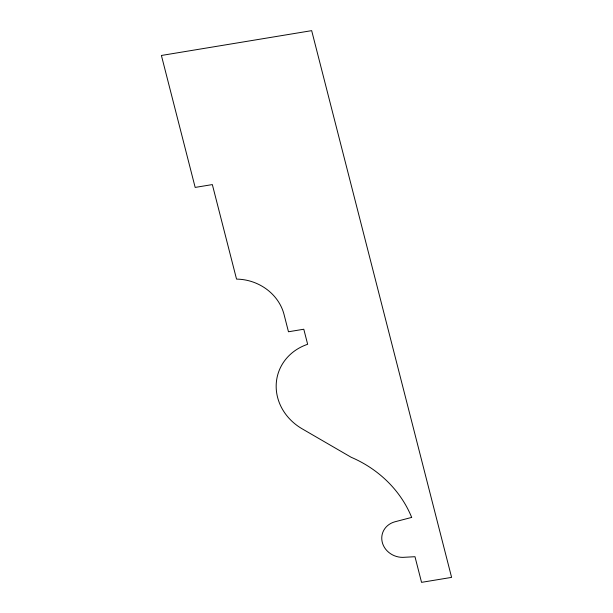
<?xml version="1.0" encoding="UTF-8"?>
<svg xmlns="http://www.w3.org/2000/svg" width="613" height="613" viewBox="0 0 613 613"><rect width="100%" height="100%" fill="white"/><g stroke="black" fill="none" stroke-linecap="round" stroke-linejoin="round"><path stroke-width="0.92" d="M411.675 517.41L394.764 521.832A19.9 17.961 17.2 0 0 382.175 541.923A19.9 17.961 17.2 0 0 402.818 557.363L414.986 556.711L421.545 582.35L451.597 577.385L311.672 30.65L161.403 55.469L195.172 187.417L212.343 184.582L236.541 279.114A47.071 42.481 17.2 0 1 284.057 314.523L288.47 331.763L303.795 329.235L307.649 344.284A52.143 47.063 17.2 0 0 276.271 383.34A52.143 47.063 17.2 0 0 301.91 428.679L351.165 457.267A109.405 98.747 17.2 0 1 411.675 517.41"/></g></svg>
